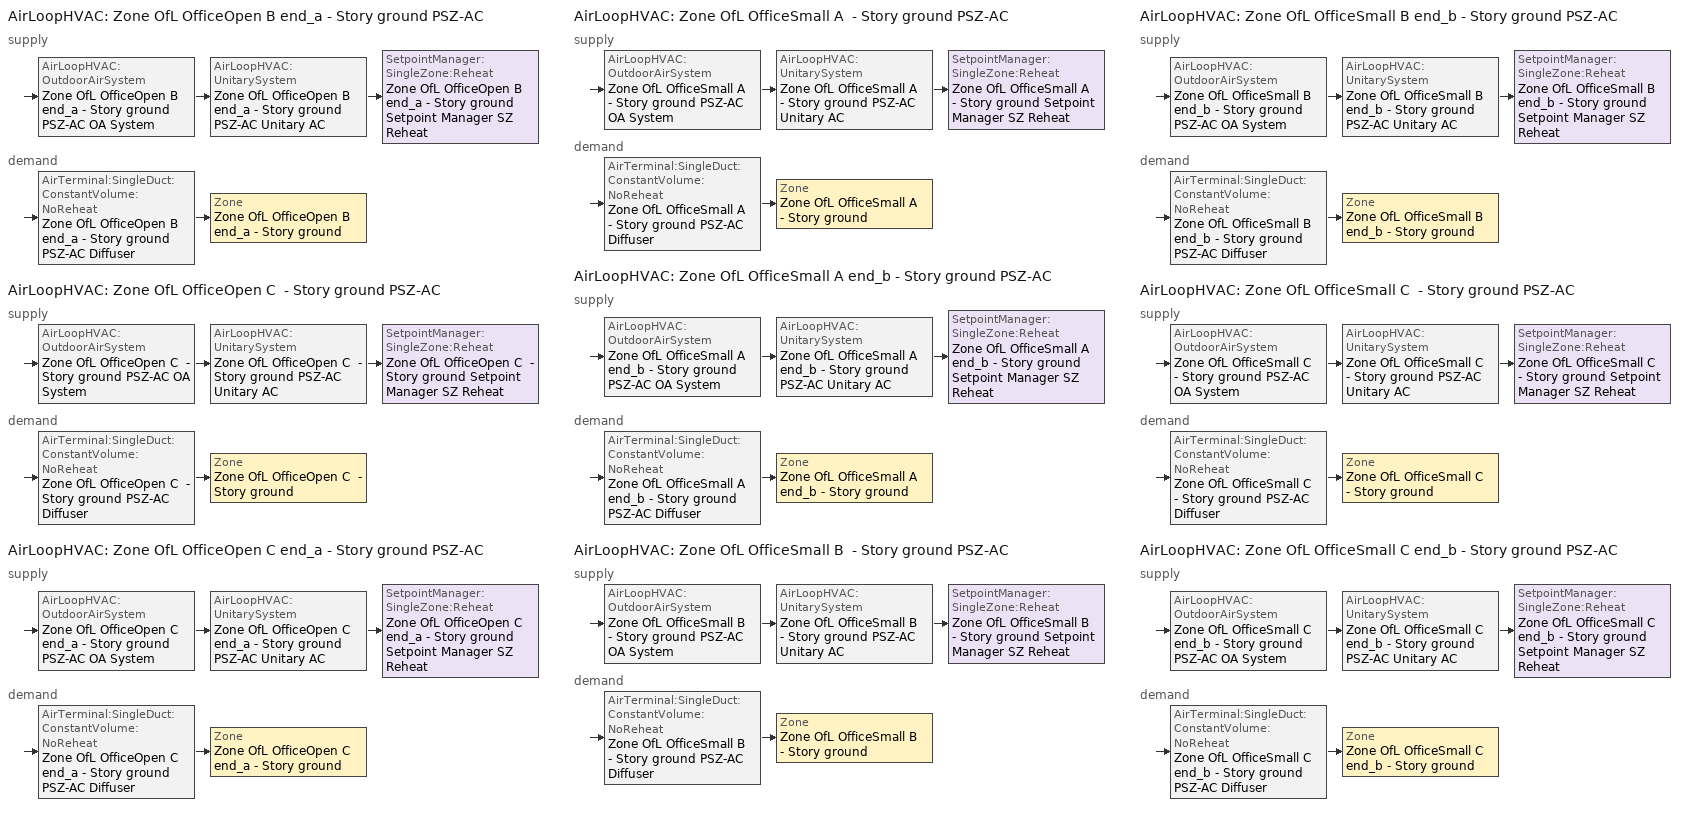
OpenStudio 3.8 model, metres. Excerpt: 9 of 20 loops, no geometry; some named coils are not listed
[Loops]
AirLoopHVAC 'Zone OfL OfficeOpen B end_a - Story ground PSZ-AC'
 supply: AirLoopHVAC:OutdoorAirSystem 'Zone OfL OfficeOpen B end_a - Story ground PSZ-AC OA System' > AirLoopHVAC:UnitarySystem 'Zone OfL OfficeOpen B end_a - Story ground PSZ-AC Unitary AC' > SetpointManager:SingleZone:Reheat 'Zone OfL OfficeOpen B end_a - Story ground Setpoint Manager SZ Reheat'
 demand: AirTerminal:SingleDuct:ConstantVolume:NoReheat 'Zone OfL OfficeOpen B end_a - Story ground PSZ-AC Diffuser' > Zone 'Zone OfL OfficeOpen B end_a - Story ground'
AirLoopHVAC 'Zone OfL OfficeOpen C  - Story ground PSZ-AC'
 supply: AirLoopHVAC:OutdoorAirSystem 'Zone OfL OfficeOpen C  - Story ground PSZ-AC OA System' > AirLoopHVAC:UnitarySystem 'Zone OfL OfficeOpen C  - Story ground PSZ-AC Unitary AC' > SetpointManager:SingleZone:Reheat 'Zone OfL OfficeOpen C  - Story ground Setpoint Manager SZ Reheat'
 demand: AirTerminal:SingleDuct:ConstantVolume:NoReheat 'Zone OfL OfficeOpen C  - Story ground PSZ-AC Diffuser' > Zone 'Zone OfL OfficeOpen C  - Story ground'
AirLoopHVAC 'Zone OfL OfficeOpen C end_a - Story ground PSZ-AC'
 supply: AirLoopHVAC:OutdoorAirSystem 'Zone OfL OfficeOpen C end_a - Story ground PSZ-AC OA System' > AirLoopHVAC:UnitarySystem 'Zone OfL OfficeOpen C end_a - Story ground PSZ-AC Unitary AC' > SetpointManager:SingleZone:Reheat 'Zone OfL OfficeOpen C end_a - Story ground Setpoint Manager SZ Reheat'
 demand: AirTerminal:SingleDuct:ConstantVolume:NoReheat 'Zone OfL OfficeOpen C end_a - Story ground PSZ-AC Diffuser' > Zone 'Zone OfL OfficeOpen C end_a - Story ground'
AirLoopHVAC 'Zone OfL OfficeSmall A  - Story ground PSZ-AC'
 supply: AirLoopHVAC:OutdoorAirSystem 'Zone OfL OfficeSmall A  - Story ground PSZ-AC OA System' > AirLoopHVAC:UnitarySystem 'Zone OfL OfficeSmall A  - Story ground PSZ-AC Unitary AC' > SetpointManager:SingleZone:Reheat 'Zone OfL OfficeSmall A  - Story ground Setpoint Manager SZ Reheat'
 demand: AirTerminal:SingleDuct:ConstantVolume:NoReheat 'Zone OfL OfficeSmall A  - Story ground PSZ-AC Diffuser' > Zone 'Zone OfL OfficeSmall A  - Story ground'
AirLoopHVAC 'Zone OfL OfficeSmall A end_b - Story ground PSZ-AC'
 supply: AirLoopHVAC:OutdoorAirSystem 'Zone OfL OfficeSmall A end_b - Story ground PSZ-AC OA System' > AirLoopHVAC:UnitarySystem 'Zone OfL OfficeSmall A end_b - Story ground PSZ-AC Unitary AC' > SetpointManager:SingleZone:Reheat 'Zone OfL OfficeSmall A end_b - Story ground Setpoint Manager SZ Reheat'
 demand: AirTerminal:SingleDuct:ConstantVolume:NoReheat 'Zone OfL OfficeSmall A end_b - Story ground PSZ-AC Diffuser' > Zone 'Zone OfL OfficeSmall A end_b - Story ground'
AirLoopHVAC 'Zone OfL OfficeSmall B  - Story ground PSZ-AC'
 supply: AirLoopHVAC:OutdoorAirSystem 'Zone OfL OfficeSmall B  - Story ground PSZ-AC OA System' > AirLoopHVAC:UnitarySystem 'Zone OfL OfficeSmall B  - Story ground PSZ-AC Unitary AC' > SetpointManager:SingleZone:Reheat 'Zone OfL OfficeSmall B  - Story ground Setpoint Manager SZ Reheat'
 demand: AirTerminal:SingleDuct:ConstantVolume:NoReheat 'Zone OfL OfficeSmall B  - Story ground PSZ-AC Diffuser' > Zone 'Zone OfL OfficeSmall B  - Story ground'
AirLoopHVAC 'Zone OfL OfficeSmall B end_b - Story ground PSZ-AC'
 supply: AirLoopHVAC:OutdoorAirSystem 'Zone OfL OfficeSmall B end_b - Story ground PSZ-AC OA System' > AirLoopHVAC:UnitarySystem 'Zone OfL OfficeSmall B end_b - Story ground PSZ-AC Unitary AC' > SetpointManager:SingleZone:Reheat 'Zone OfL OfficeSmall B end_b - Story ground Setpoint Manager SZ Reheat'
 demand: AirTerminal:SingleDuct:ConstantVolume:NoReheat 'Zone OfL OfficeSmall B end_b - Story ground PSZ-AC Diffuser' > Zone 'Zone OfL OfficeSmall B end_b - Story ground'
AirLoopHVAC 'Zone OfL OfficeSmall C  - Story ground PSZ-AC'
 supply: AirLoopHVAC:OutdoorAirSystem 'Zone OfL OfficeSmall C  - Story ground PSZ-AC OA System' > AirLoopHVAC:UnitarySystem 'Zone OfL OfficeSmall C  - Story ground PSZ-AC Unitary AC' > SetpointManager:SingleZone:Reheat 'Zone OfL OfficeSmall C  - Story ground Setpoint Manager SZ Reheat'
 demand: AirTerminal:SingleDuct:ConstantVolume:NoReheat 'Zone OfL OfficeSmall C  - Story ground PSZ-AC Diffuser' > Zone 'Zone OfL OfficeSmall C  - Story ground'
AirLoopHVAC 'Zone OfL OfficeSmall C end_b - Story ground PSZ-AC'
 supply: AirLoopHVAC:OutdoorAirSystem 'Zone OfL OfficeSmall C end_b - Story ground PSZ-AC OA System' > AirLoopHVAC:UnitarySystem 'Zone OfL OfficeSmall C end_b - Story ground PSZ-AC Unitary AC' > SetpointManager:SingleZone:Reheat 'Zone OfL OfficeSmall C end_b - Story ground Setpoint Manager SZ Reheat'
 demand: AirTerminal:SingleDuct:ConstantVolume:NoReheat 'Zone OfL OfficeSmall C end_b - Story ground PSZ-AC Diffuser' > Zone 'Zone OfL OfficeSmall C end_b - Story ground'
[SizingPeriod:DesignDay] Barometric Pressure {Pa}=101529; Wind Speed {m/s}=3.4; Wind Direction {deg}=110; Rain Indicator=No; Snow Indicator=No; Day of Month=21; Day Type=SummerDesignDay; Daylight Saving Time Indicator=No; Humidity Condition Type=Wetbulb; Dry-Bulb Temperature Range Modifier Type=DefaultMultipliers; Solar Model Indicator=ASHRAETau
Name | Maximum Dry-Bulb Temperature {C} | Daily Dry-Bulb Temperature Range {deltaC} | Month | Wetbulb or DewPoint at Maximum Dry-Bulb {C} | ASHRAE Clear Sky Optical Depth for Beam Irradiance | ASHRAE Clear Sky Optical Depth for Diffuse Irradiance
Imperial Co October .4% Condns DB=>MCWB 1 | 39.6 | 16.2 | 10 | 20.4 | 0.344 | 2.47
Imperial Co September .4% Condns DB=>MCWB 1 | 43.6 | 15.9 | 9 | 22.1 | 0.359 | 2.429
[Sizing:Zone] Zone Cooling Design Supply Air Temperature Input Method=SupplyAirTemperature; Zone Cooling Design Supply Air Temperature {C}=12.7778; Zone Cooling Design Supply Air Temperature Difference {deltaC}=11.11; Zone Heating Design Supply Air Temperature Input Method=SupplyAirTemperature; Zone Heating Design Supply Air Temperature {C}=50; Zone Heating Design Supply Air Temperature Difference {deltaC}=11.11; Zone Cooling Design Supply Air Humidity Ratio {kg-H2O/kg-air}=0.0085; Zone Heating Design Supply Air Humidity Ratio {kg-H2O/kg-air}=0.008; Cooling Design Air Flow Method=DesignDay; Heating Design Air Flow Method=DesignDay; Account for Dedicated Outdoor Air System=No; Dedicated Outdoor Air System Control Strategy=NeutralSupplyAir; Dedicated Outdoor Air Low Setpoint Temperature for Design {C}=autosize; Dedicated Outdoor Air High Setpoint Temperature for Design {C}=autosize; Zone Load Sizing Method=Sensible Load Only No Latent Load; Zone Latent Cooling Design Supply Air Humidity Ratio Input Method=HumidityRatioDifference; Zone Cooling Design Supply Air Humidity Ratio Difference {kgWater/kgDryAir}=0.005; Zone Latent Heating Design Supply Air Humidity Ratio Input Method=HumidityRatioDifference; Zone Humidification Design Supply Air Humidity Ratio Difference {kgWater/kgDryAir}=0.005
Zone OfL OfficeOpen B end_a - Story ground; Zone OfL OfficeOpen C end_a - Story ground; Zone OfL OfficeOpen C  - Story ground; Zone OfL OfficeSmall A  - Story ground; Zone OfL OfficeSmall B  - Story ground; Zone OfL OfficeSmall C  - Story ground; Zone OfL OfficeSmall A end_b - Story ground; Zone OfL OfficeSmall B end_b - Story ground; Zone OfL OfficeSmall C end_b - Story ground
[Zone equipment]
Zone OfL OfficeOpen B end_a - Story ground: Zone OfL OfficeOpen B end_a - Story ground PSZ-AC Diffuser
Zone OfL OfficeOpen C end_a - Story ground: Zone OfL OfficeOpen C end_a - Story ground PSZ-AC Diffuser
Zone OfL OfficeOpen C  - Story ground: Zone OfL OfficeOpen C  - Story ground PSZ-AC Diffuser
Zone OfL OfficeSmall A  - Story ground: Zone OfL OfficeSmall A  - Story ground PSZ-AC Diffuser
Zone OfL OfficeSmall B  - Story ground: Zone OfL OfficeSmall B  - Story ground PSZ-AC Diffuser
Zone OfL OfficeSmall C  - Story ground: Zone OfL OfficeSmall C  - Story ground PSZ-AC Diffuser
Zone OfL OfficeSmall A end_b - Story ground: Zone OfL OfficeSmall A end_b - Story ground PSZ-AC Diffuser
Zone OfL OfficeSmall B end_b - Story ground: Zone OfL OfficeSmall B end_b - Story ground PSZ-AC Diffuser
Zone OfL OfficeSmall C end_b - Story ground: Zone OfL OfficeSmall C end_b - Story ground PSZ-AC Diffuser
[AirLoopHVAC] Availability Schedule=Always On Discrete; Design Return Air Flow Fraction of Supply Air Flow=1
Name | Design Supply Air Flow Rate {m3/s}
Zone OfL OfficeOpen B end_a - Story ground PSZ-AC | 3.60426
Zone OfL OfficeOpen C  - Story ground PSZ-AC | 1.15332
Zone OfL OfficeOpen C end_a - Story ground PSZ-AC | 0.246073
Zone OfL OfficeSmall A  - Story ground PSZ-AC | 1.13966
Zone OfL OfficeSmall A end_b - Story ground PSZ-AC | 0.230646
Zone OfL OfficeSmall B  - Story ground PSZ-AC | 8.08018
Zone OfL OfficeSmall B end_b - Story ground PSZ-AC | 2.8923
Zone OfL OfficeSmall C  - Story ground PSZ-AC | 0.731911
Zone OfL OfficeSmall C end_b - Story ground PSZ-AC | 0.189315
[Sizing:System] Type of Load to Size On=Sensible; Central Heating Maximum System Air Flow Ratio=1; Preheat Design Temperature {C}=7.22222; Preheat Design Humidity Ratio {kg-H2O/kg-Air}=0.008; Precool Design Temperature {C}=12.7778; Precool Design Humidity Ratio {kg-H2O/kg-Air}=0.008; Central Cooling Design Supply Air Temperature {C}=12.7778; Central Heating Design Supply Air Temperature {C}=50; Sizing Option=Coincident; 100% Outdoor Air in Cooling=No; 100% Outdoor Air in Heating=No; Central Cooling Design Supply Air Humidity Ratio {kg-H2O/kg-Air}=0.0085; Central Heating Design Supply Air Humidity Ratio {kg-H2O/kg-Air}=0.008; Cooling Design Air Flow Method=DesignDay; Heating Design Air Flow Method=DesignDay; System Outdoor Air Method=ZoneSum; Zone Maximum Outdoor Air Fraction=1; Cooling Supply Air Flow Rate Per Floor Area {m3/s-m2}=0.00996765; Cooling Fraction of Autosized Cooling Supply Air Flow Rate=1; Cooling Supply Air Flow Rate Per Unit Cooling Capacity {m3/s-W}=3.94755e-05; Heating Supply Air Flow Rate Per Floor Area {m3/s-m2}=0.00996765; Heating Fraction of Autosized Heating Supply Air Flow Rate=1; Heating Fraction of Autosized Cooling Supply Air Flow Rate=1; Heating Supply Air Flow Rate Per Unit Heating Capacity {m3/s-W}=3.15882e-05; Cooling Design Capacity Method=CoolingDesignCapacity; Cooling Design Capacity Per Floor Area {W/m2}=234.7; Fraction of Autosized Cooling Design Capacity=1; Heating Design Capacity Method=HeatingDesignCapacity; Heating Design Capacity Per Floor Area {W/m2}=157; Fraction of Autosized Heating Design Capacity=1; Central Cooling Capacity Control Method=OnOff; Occupant Diversity=1
Name | Design Outdoor Air Flow Rate {m3/s} | Cooling Design Capacity {W} | Heating Design Capacity {W}
Zone OfL OfficeOpen B end_a - Story ground PSZ-AC | 3.60426 | 57780.78 | 21281.4
Zone OfL OfficeOpen C  - Story ground PSZ-AC | 1.15332 | 20197.62 | 11427.05
Zone OfL OfficeOpen C end_a - Story ground PSZ-AC | 0.246073 | 3860.06 | 1730.61
Zone OfL OfficeSmall A  - Story ground PSZ-AC | 1.13966 | 17841.01 | 7629.89
Zone OfL OfficeSmall A end_b - Story ground PSZ-AC | 0.230646 | 3601.87 | 1719.32
Zone OfL OfficeSmall B  - Story ground PSZ-AC | 8.08018 | 161315 | 106713
Zone OfL OfficeSmall B end_b - Story ground PSZ-AC | 2.8923 | 45653.91 | 21362.9
Zone OfL OfficeSmall C  - Story ground PSZ-AC | 0.731911 | 12950.12 | 7661.44
Zone OfL OfficeSmall C end_b - Story ground PSZ-AC | 0.189315 | 2965.3 | 1734.64
[SetpointManager:SingleZone:Reheat] Minimum Supply Air Temperature {C}=12.7778; Maximum Supply Air Temperature {C}=50
Name | Control Zone | Setpoint Node or NodeList
Zone OfL OfficeOpen B end_a - Story ground Setpoint Manager SZ Reheat | Zone OfL OfficeOpen B end_a - Story ground | Zone OfL OfficeOpen B end_a - Story ground PSZ-AC Supply Outlet Node
Zone OfL OfficeOpen C  - Story ground Setpoint Manager SZ Reheat | Zone OfL OfficeOpen C  - Story ground | Zone OfL OfficeOpen C  - Story ground PSZ-AC Supply Outlet Node
Zone OfL OfficeOpen C end_a - Story ground Setpoint Manager SZ Reheat | Zone OfL OfficeOpen C end_a - Story ground | Zone OfL OfficeOpen C end_a - Story ground PSZ-AC Supply Outlet Node
Zone OfL OfficeSmall A  - Story ground Setpoint Manager SZ Reheat | Zone OfL OfficeSmall A  - Story ground | Zone OfL OfficeSmall A  - Story ground PSZ-AC Supply Outlet Node
Zone OfL OfficeSmall A end_b - Story ground Setpoint Manager SZ Reheat | Zone OfL OfficeSmall A end_b - Story ground | Zone OfL OfficeSmall A end_b - Story ground PSZ-AC Supply Outlet Node
Zone OfL OfficeSmall B  - Story ground Setpoint Manager SZ Reheat | Zone OfL OfficeSmall B  - Story ground | Zone OfL OfficeSmall B  - Story ground PSZ-AC Supply Outlet Node
Zone OfL OfficeSmall B end_b - Story ground Setpoint Manager SZ Reheat | Zone OfL OfficeSmall B end_b - Story ground | Zone OfL OfficeSmall B end_b - Story ground PSZ-AC Supply Outlet Node
Zone OfL OfficeSmall C  - Story ground Setpoint Manager SZ Reheat | Zone OfL OfficeSmall C  - Story ground | Zone OfL OfficeSmall C  - Story ground PSZ-AC Supply Outlet Node
Zone OfL OfficeSmall C end_b - Story ground Setpoint Manager SZ Reheat | Zone OfL OfficeSmall C end_b - Story ground | Zone OfL OfficeSmall C end_b - Story ground PSZ-AC Supply Outlet Node
[Coil:Heating:Electric] Availability Schedule=Always On Discrete; Efficiency=1
Name | Nominal Capacity {W}
Zone OfL OfficeOpen B end_a - Story ground PSZ-AC Electric Backup Htg Coil | 134204
Zone OfL OfficeOpen C  - Story ground PSZ-AC Electric Backup Htg Coil | 44331.2
Zone OfL OfficeOpen C end_a - Story ground PSZ-AC Electric Backup Htg Coil | 9076.12
Zone OfL OfficeSmall A  - Story ground PSZ-AC Electric Backup Htg Coil | 42688.5
Zone OfL OfficeSmall A end_b - Story ground PSZ-AC Electric Backup Htg Coil | 8529.13
Zone OfL OfficeSmall B  - Story ground PSZ-AC Electric Backup Htg Coil | 325497
Zone OfL OfficeSmall B end_b - Story ground PSZ-AC Electric Backup Htg Coil | 108981
Zone OfL OfficeSmall C  - Story ground PSZ-AC Electric Backup Htg Coil | 28247.2
Zone OfL OfficeSmall C end_b - Story ground PSZ-AC Electric Backup Htg Coil | 7066.1
[Coil:Cooling:DX:SingleSpeed] Availability Schedule=Always On Discrete; Rated COP {W/W}=2.967036; Rated Evaporator Fan Power Per Volume Flow Rate 2017 {W/(m3/s)}=773.3; Rated Evaporator Fan Power Per Volume Flow Rate 2023 {W/(m3/s)}=934.4; Total Cooling Capacity Function of Temperature Curve=SpltAC1Sp_ClCap_fT; Total Cooling Capacity Function of Flow Fraction Curve=DXCOOL-NECB2011-REF-CAPFFLOW; Energy Input Ratio Function of Temperature Curve=SpltAC1Sp_EIR_fT; Energy Input Ratio Function of Flow Fraction Curve=DXCOOL-NECB2011-REF-COOLEIRFFLOW; Part Load Fraction Correlation Curve=DXCOOL-NECB2011-REF-COOLPLFFPLR; Minimum Outdoor Dry-Bulb Temperature for Compressor Operation {C}=-25; Nominal Time for Condensate Removal to Begin {s}=0; Ratio of Initial Moisture Evaporation Rate and Steady State Latent Capacity=0; Maximum Cycling Rate {cycles/hr}=0; Latent Capacity Time Constant {s}=0; Condenser Type=AirCooled; Evaporative Condenser Effectiveness=0.9; Evaporative Condenser Air Flow Rate {m3/s}=autosize; Evaporative Condenser Pump Rated Power Consumption {W}=autosize; Crankcase Heater Capacity {W}=0; Maximum Outdoor Dry-Bulb Temperature for Crankcase Heater Operation {C}=10; Basin Heater Capacity {W/K}=0; Basin Heater Setpoint Temperature {C}=2
Name | Rated Total Cooling Capacity {W} | Rated Sensible Heat Ratio | Rated Air Flow Rate {m3/s}
Zone OfL OfficeOpen B end_a - Story ground PSZ-AC 1spd DX AC Clg Coil 244kBtu/hr 9.7SEER 249kBtu/hr 9.7SEER | 76998.2 | 0.750884 | 3.60426
Zone OfL OfficeOpen C  - Story ground PSZ-AC 1spd DX AC Clg Coil 95kBtu/hr 9.7SEER 98kBtu/hr 9.7SEER | 27447 | 0.714733 | 1.15332
Zone OfL OfficeOpen C end_a - Story ground PSZ-AC 1spd DX AC Clg Coil 16kBtu/hr 9.7SEER 17kBtu/hr 9.7SEER | 5177.35 | 0.757261 | 0.246073
Zone OfL OfficeSmall A  - Story ground PSZ-AC 1spd DX AC Clg Coil 77kBtu/hr 9.7SEER 78kBtu/hr 9.7SEER | 21442 | 0.800476 | 1.13966
Zone OfL OfficeSmall A end_b - Story ground PSZ-AC 1spd DX AC Clg Coil 16kBtu/hr 9.7SEER 17kBtu/hr 9.7SEER | 4586.27 | 0.778068 | 0.230646
Zone OfL OfficeSmall B  - Story ground PSZ-AC 1spd DX AC Clg Coil 828kBtu/hr 9.7SEER 834kBtu/hr 9.7SEER | 200650 | 0.701083 | 8.08018
Zone OfL OfficeSmall B end_b - Story ground PSZ-AC 1spd DX AC Clg Coil 209kBtu/hr 9.7SEER 209kBtu/hr 9.7SEER | 56942.8 | 0.782126 | 2.8923
Zone OfL OfficeSmall C  - Story ground PSZ-AC 1spd DX AC Clg Coil 63kBtu/hr 9.7SEER 65kBtu/hr 9.7SEER | 17432.4 | 0.714525 | 0.731911
Zone OfL OfficeSmall C end_b - Story ground PSZ-AC 1spd DX AC Clg Coil 14kBtu/hr 9.7SEER 14kBtu/hr 9.7SEER | 3753.31 | 0.779974 | 0.189315
[Fan:OnOff] Availability Schedule=Always On Discrete; Motor In Airstream Fraction=1
Name | Fan Total Efficiency | Pressure Rise {Pa} | Maximum Flow Rate {m3/s} | Motor Efficiency | Fan Power Ratio Function of Speed Ratio Curve | Fan Efficiency Ratio Function of Speed Ratio Curve
Zone OfL OfficeOpen B end_a - Story ground PSZ-AC Fan | 0.58175 | 622.722 | 3.60426 | 0.895 | Fan On Off Power Curve 9 | Fan On Off Efficiency Curve 9
Zone OfL OfficeOpen C  - Story ground PSZ-AC Fan | 0.56875 | 622.722 | 1.15332 | 0.875 | Fan On Off Power Curve 10 | Fan On Off Efficiency Curve 10
Zone OfL OfficeOpen C end_a - Story ground PSZ-AC Fan | 0.546 | 622.722 | 0.246073 | 0.84 | Fan On Off Power Curve 11 | Fan On Off Efficiency Curve 11
Zone OfL OfficeSmall A  - Story ground PSZ-AC Fan | 0.56875 | 622.722 | 1.13966 | 0.875 | Fan On Off Power Curve 12 | Fan On Off Efficiency Curve 12
Zone OfL OfficeSmall A end_b - Story ground PSZ-AC Fan | 0.546 | 622.722 | 0.230646 | 0.84 | Fan On Off Power Curve 13 | Fan On Off Efficiency Curve 13
Zone OfL OfficeSmall B  - Story ground PSZ-AC Fan | 0.6006 | 1018.77 | 8.08018 | 0.924 | Fan On Off Power Curve 14 | Fan On Off Efficiency Curve 14
Zone OfL OfficeSmall B end_b - Story ground PSZ-AC Fan | 0.58175 | 622.722 | 2.8923 | 0.895 | Fan On Off Power Curve 15 | Fan On Off Efficiency Curve 15
Zone OfL OfficeSmall C  - Story ground PSZ-AC Fan | 0.546 | 622.722 | 0.731911 | 0.84 | Fan On Off Power Curve 16 | Fan On Off Efficiency Curve 16
Zone OfL OfficeSmall C end_b - Story ground PSZ-AC Fan | 0.546 | 622.722 | 0.189315 | 0.84 | Fan On Off Power Curve 17 | Fan On Off Efficiency Curve 17
[AirLoopHVAC:UnitarySystem] Control Type=Load; Dehumidification Control Type=None; Availability Schedule=Always On Discrete; Fan Placement=DrawThrough; Supply Air Fan Operating Mode Schedule=Always On Discrete; DX Heating Coil Sizing Ratio=1; Use DOAS DX Cooling Coil=No; DOAS DX Cooling Coil Leaving Minimum Air Temperature {C}=2; Latent Load Control=SensibleOnlyLoadControl; Supply Air Flow Rate Method During Cooling Operation=SupplyAirFlowRate; Supply Air Flow Rate Method During Heating Operation=SupplyAirFlowRate; Supply Air Flow Rate Method When No Cooling or Heating is Required=None; No Load Supply Air Flow Rate Control Set To Low Speed=Yes; Maximum Supply Air Temperature {C}=50; Maximum Outdoor Dry-Bulb Temperature for Supplemental Heater Operation {C}=21; Ancilliary On-Cycle Electric Power {W}=0; Ancilliary Off-Cycle Electric Power {W}=0
Name | Controlling Zone or Thermostat Location | Supply Fan | Heating Coil | Cooling Coil | Supplemental Heating Coil | Supply Air Flow Rate During Cooling Operation {m3/s} | Supply Air Flow Rate During Heating Operation {m3/s}
Zone OfL OfficeOpen B end_a - Story ground PSZ-AC Unitary AC | Zone OfL OfficeOpen B end_a - Story ground | Zone OfL OfficeOpen B end_a - Story ground PSZ-AC Fan | Zone OfL OfficeOpen B end_a - Story ground PSZ-AC Water Htg Coil | Zone OfL OfficeOpen B end_a - Story ground PSZ-AC 1spd DX AC Clg Coil 244kBtu/hr 9.7SEER 249kBtu/hr 9.7SEER | Zone OfL OfficeOpen B end_a - Story ground PSZ-AC Electric Backup Htg Coil | 3.60426 | 3.60426
Zone OfL OfficeOpen C  - Story ground PSZ-AC Unitary AC | Zone OfL OfficeOpen C  - Story ground | Zone OfL OfficeOpen C  - Story ground PSZ-AC Fan | Zone OfL OfficeOpen C  - Story ground PSZ-AC Water Htg Coil | Zone OfL OfficeOpen C  - Story ground PSZ-AC 1spd DX AC Clg Coil 95kBtu/hr 9.7SEER 98kBtu/hr 9.7SEER | Zone OfL OfficeOpen C  - Story ground PSZ-AC Electric Backup Htg Coil | 1.15332 | 1.15332
Zone OfL OfficeOpen C end_a - Story ground PSZ-AC Unitary AC | Zone OfL OfficeOpen C end_a - Story ground | Zone OfL OfficeOpen C end_a - Story ground PSZ-AC Fan | Zone OfL OfficeOpen C end_a - Story ground PSZ-AC Water Htg Coil | Zone OfL OfficeOpen C end_a - Story ground PSZ-AC 1spd DX AC Clg Coil 16kBtu/hr 9.7SEER 17kBtu/hr 9.7SEER | Zone OfL OfficeOpen C end_a - Story ground PSZ-AC Electric Backup Htg Coil | 0.246073 | 0.246073
Zone OfL OfficeSmall A  - Story ground PSZ-AC Unitary AC | Zone OfL OfficeSmall A  - Story ground | Zone OfL OfficeSmall A  - Story ground PSZ-AC Fan | Zone OfL OfficeSmall A  - Story ground PSZ-AC Water Htg Coil | Zone OfL OfficeSmall A  - Story ground PSZ-AC 1spd DX AC Clg Coil 77kBtu/hr 9.7SEER 78kBtu/hr 9.7SEER | Zone OfL OfficeSmall A  - Story ground PSZ-AC Electric Backup Htg Coil | 1.13966 | 1.13966
Zone OfL OfficeSmall A end_b - Story ground PSZ-AC Unitary AC | Zone OfL OfficeSmall A end_b - Story ground | Zone OfL OfficeSmall A end_b - Story ground PSZ-AC Fan | Zone OfL OfficeSmall A end_b - Story ground PSZ-AC Water Htg Coil | Zone OfL OfficeSmall A end_b - Story ground PSZ-AC 1spd DX AC Clg Coil 16kBtu/hr 9.7SEER 17kBtu/hr 9.7SEER | Zone OfL OfficeSmall A end_b - Story ground PSZ-AC Electric Backup Htg Coil | 0.230646 | 0.230646
Zone OfL OfficeSmall B  - Story ground PSZ-AC Unitary AC | Zone OfL OfficeSmall B  - Story ground | Zone OfL OfficeSmall B  - Story ground PSZ-AC Fan | Zone OfL OfficeSmall B  - Story ground PSZ-AC Water Htg Coil | Zone OfL OfficeSmall B  - Story ground PSZ-AC 1spd DX AC Clg Coil 828kBtu/hr 9.7SEER 834kBtu/hr 9.7SEER | Zone OfL OfficeSmall B  - Story ground PSZ-AC Electric Backup Htg Coil | 8.08018 | 8.08018
Zone OfL OfficeSmall B end_b - Story ground PSZ-AC Unitary AC | Zone OfL OfficeSmall B end_b - Story ground | Zone OfL OfficeSmall B end_b - Story ground PSZ-AC Fan | Zone OfL OfficeSmall B end_b - Story ground PSZ-AC Water Htg Coil | Zone OfL OfficeSmall B end_b - Story ground PSZ-AC 1spd DX AC Clg Coil 209kBtu/hr 9.7SEER 209kBtu/hr 9.7SEER | Zone OfL OfficeSmall B end_b - Story ground PSZ-AC Electric Backup Htg Coil | 2.8923 | 2.8923
Zone OfL OfficeSmall C  - Story ground PSZ-AC Unitary AC | Zone OfL OfficeSmall C  - Story ground | Zone OfL OfficeSmall C  - Story ground PSZ-AC Fan | Zone OfL OfficeSmall C  - Story ground PSZ-AC Water Htg Coil | Zone OfL OfficeSmall C  - Story ground PSZ-AC 1spd DX AC Clg Coil 63kBtu/hr 9.7SEER 65kBtu/hr 9.7SEER | Zone OfL OfficeSmall C  - Story ground PSZ-AC Electric Backup Htg Coil | 0.731911 | 0.731911
Zone OfL OfficeSmall C end_b - Story ground PSZ-AC Unitary AC | Zone OfL OfficeSmall C end_b - Story ground | Zone OfL OfficeSmall C end_b - Story ground PSZ-AC Fan | Zone OfL OfficeSmall C end_b - Story ground PSZ-AC Water Htg Coil | Zone OfL OfficeSmall C end_b - Story ground PSZ-AC 1spd DX AC Clg Coil 14kBtu/hr 9.7SEER 14kBtu/hr 9.7SEER | Zone OfL OfficeSmall C end_b - Story ground PSZ-AC Electric Backup Htg Coil | 0.189315 | 0.189315
[Controller:OutdoorAir] Economizer Control Type=NoEconomizer; Economizer Control Action Type=ModulateFlow; Economizer Maximum Limit Dry-Bulb Temperature {C}=28; Economizer Maximum Limit Enthalpy {J/kg}=64000; Lockout Type=LockoutWithCompressor; Minimum Limit Type=FixedMinimum; High Humidity Control=No; Heat Recovery Bypass Control Type=BypassWhenWithinEconomizerLimits; Economizer Operation Staging=InterlockedWithMechanicalCooling
Name | Minimum Outdoor Air Flow Rate {m3/s} | Maximum Outdoor Air Flow Rate {m3/s} | Minimum Outdoor Air Schedule | Controller Mechanical Ventilation
Zone OfL OfficeOpen B end_a - Story ground PSZ-AC OA System Controller | 0.286708 | 3.60426 | Zone OfL OfficeOpen B end_a - Story ground PSZ-AC_night_ventcycle_schedule | Controller Mechanical Ventilation 10
Zone OfL OfficeOpen C  - Story ground PSZ-AC OA System Controller | 0.152784 | 1.15332 | Zone OfL OfficeOpen C  - Story ground PSZ-AC_night_ventcycle_schedule | Controller Mechanical Ventilation 11
Zone OfL OfficeOpen C end_a - Story ground PSZ-AC OA System Controller | 0.0159282 | 0.246073 | Zone OfL OfficeOpen C end_a - Story ground PSZ-AC_night_ventcycle_schedule | Controller Mechanical Ventilation 12
Zone OfL OfficeSmall A  - Story ground PSZ-AC OA System Controller | 0.102068 | 1.13966 | Zone OfL OfficeSmall A  - Story ground PSZ-AC_night_ventcycle_schedule | Controller Mechanical Ventilation 13
Zone OfL OfficeSmall A end_b - Story ground PSZ-AC OA System Controller | 0.0159282 | 0.230646 | Zone OfL OfficeSmall A end_b - Story ground PSZ-AC_night_ventcycle_schedule | Controller Mechanical Ventilation 14
Zone OfL OfficeSmall B  - Story ground PSZ-AC OA System Controller | 1.83723 | 8.08018 | Zone OfL OfficeSmall B  - Story ground PSZ-AC_night_ventcycle_schedule | Controller Mechanical Ventilation 15
Zone OfL OfficeSmall B end_b - Story ground PSZ-AC OA System Controller | 0.286708 | 2.8923 | Zone OfL OfficeSmall B end_b - Story ground PSZ-AC_night_ventcycle_schedule | Controller Mechanical Ventilation 16
Zone OfL OfficeSmall C  - Story ground PSZ-AC OA System Controller | 0.102068 | 0.731911 | Zone OfL OfficeSmall C  - Story ground PSZ-AC_night_ventcycle_schedule | Controller Mechanical Ventilation 17
Zone OfL OfficeSmall C end_b - Story ground PSZ-AC OA System Controller | 0.0159282 | 0.189315 | Zone OfL OfficeSmall C end_b - Story ground PSZ-AC_night_ventcycle_schedule | Controller Mechanical Ventilation 18
[Controller:MechanicalVentilation] Availability Schedule=Always On Discrete
Controller Mechanical Ventilation 10; Controller Mechanical Ventilation 11; Controller Mechanical Ventilation 12; Controller Mechanical Ventilation 13; Controller Mechanical Ventilation 14; Controller Mechanical Ventilation 15; Controller Mechanical Ventilation 16; Controller Mechanical Ventilation 17; Controller Mechanical Ventilation 18
[AirLoopHVAC:OutdoorAirSystem]
Name | Controller
Zone OfL OfficeOpen B end_a - Story ground PSZ-AC OA System | Zone OfL OfficeOpen B end_a - Story ground PSZ-AC OA System Controller
Zone OfL OfficeOpen C  - Story ground PSZ-AC OA System | Zone OfL OfficeOpen C  - Story ground PSZ-AC OA System Controller
Zone OfL OfficeOpen C end_a - Story ground PSZ-AC OA System | Zone OfL OfficeOpen C end_a - Story ground PSZ-AC OA System Controller
Zone OfL OfficeSmall A  - Story ground PSZ-AC OA System | Zone OfL OfficeSmall A  - Story ground PSZ-AC OA System Controller
Zone OfL OfficeSmall A end_b - Story ground PSZ-AC OA System | Zone OfL OfficeSmall A end_b - Story ground PSZ-AC OA System Controller
Zone OfL OfficeSmall B  - Story ground PSZ-AC OA System | Zone OfL OfficeSmall B  - Story ground PSZ-AC OA System Controller
Zone OfL OfficeSmall B end_b - Story ground PSZ-AC OA System | Zone OfL OfficeSmall B end_b - Story ground PSZ-AC OA System Controller
Zone OfL OfficeSmall C  - Story ground PSZ-AC OA System | Zone OfL OfficeSmall C  - Story ground PSZ-AC OA System Controller
Zone OfL OfficeSmall C end_b - Story ground PSZ-AC OA System | Zone OfL OfficeSmall C end_b - Story ground PSZ-AC OA System Controller
[AirTerminal:SingleDuct:ConstantVolume:NoReheat] Availability Schedule=Always On Discrete
Name | Maximum Air Flow Rate {m3/s}
Zone OfL OfficeOpen B end_a - Story ground PSZ-AC Diffuser | 3.60426
Zone OfL OfficeOpen C  - Story ground PSZ-AC Diffuser | 1.15332
Zone OfL OfficeOpen C end_a - Story ground PSZ-AC Diffuser | 0.246073
Zone OfL OfficeSmall A  - Story ground PSZ-AC Diffuser | 1.13966
Zone OfL OfficeSmall A end_b - Story ground PSZ-AC Diffuser | 0.230646
Zone OfL OfficeSmall B  - Story ground PSZ-AC Diffuser | 8.08018
Zone OfL OfficeSmall B end_b - Story ground PSZ-AC Diffuser | 2.8923
Zone OfL OfficeSmall C  - Story ground PSZ-AC Diffuser | 0.731911
Zone OfL OfficeSmall C end_b - Story ground PSZ-AC Diffuser | 0.189315
[EnergyManagementSystem:Program]
ZoneOfLOfficeOpenBStorygroundPSZACOptimumStartProg0: IF DaylightSavings==0 && DayOfWeek>1 && Hour==5 && OAT<23.9 && OAT>1.7; SET ZoneOfLOfficeOpenBStorygroundPSZACClgSch0 = 29.4; SET ZoneOfLOfficeOpenBStorygroundPSZACHtgSch0 = 15.6; ELSEIF DaylightSavings==0 && DayOfWeek==1 && Hour==7 && OAT<23.9 && OAT>1.7; SET ZoneOfLOfficeOpenBStorygroundPSZACClgSch0 = 29.4; SET ZoneOfLOfficeOpenBStorygroundPSZACHtgSch0 = 15.6; ELSEIF DaylightSavings==1 && DayOfWeek>1 && Hour==4 && OAT<23.9 && OAT>1.7; SET ZoneOfLOfficeOpenBStorygroundPSZACClgSch0 = 29.4; SET ZoneOfLOfficeOpenBStorygroundPSZACHtgSch0 = 15.6; ELSEIF DaylightSavings==1 && DayOfWeek==1 && Hour==6 && OAT<23.9 && OAT>1.7; SET ZoneOfLOfficeOpenBStorygroundPSZACClgSch0 = 29.4; SET ZoneOfLOfficeOpenBStorygroundPSZACHtgSch0 = 15.6; ELSE; SET ZoneOfLOfficeOpenBStorygroundPSZACClgSch0 = NULL; SET ZoneOfLOfficeOpenBStorygroundPSZACHtgSch0 = NULL; ENDIF
ZoneOfLOfficeSmallBStorygroundPSZACOptimumStartProg0: IF DaylightSavings==0 && DayOfWeek>1 && Hour==5 && OAT_1<23.9 && OAT_1>1.7; SET ZoneOfLOfficeSmallBStorygroundPSZACClgSch0 = 29.4; SET ZoneOfLOfficeSmallBStorygroundPSZACHtgSch0 = 15.6; ELSEIF DaylightSavings==0 && DayOfWeek==1 && Hour==7 && OAT_1<23.9 && OAT_1>1.7; SET ZoneOfLOfficeSmallBStorygroundPSZACClgSch0 = 29.4; SET ZoneOfLOfficeSmallBStorygroundPSZACHtgSch0 = 15.6; ELSEIF DaylightSavings==1 && DayOfWeek>1 && Hour==4 && OAT_1<23.9 && OAT_1>1.7; SET ZoneOfLOfficeSmallBStorygroundPSZACClgSch0 = 29.4; SET ZoneOfLOfficeSmallBStorygroundPSZACHtgSch0 = 15.6; ELSEIF DaylightSavings==1 && DayOfWeek==1 && Hour==6 && OAT_1<23.9 && OAT_1>1.7; SET ZoneOfLOfficeSmallBStorygroundPSZACClgSch0 = 29.4; SET ZoneOfLOfficeSmallBStorygroundPSZACHtgSch0 = 15.6; ELSE; SET ZoneOfLOfficeSmallBStorygroundPSZACClgSch0 = NULL; SET ZoneOfLOfficeSmallBStorygroundPSZACHtgSch0 = NULL; ENDIF
ZoneOfLOfficeOpenBStorygroundPSZACOptimumStartProg0_1: IF DaylightSavings==0 && DayOfWeek>1 && Hour==5 && OAT_2<23.9 && OAT_2>1.7; SET ZoneOfLOfficeOpenBStorygroundPSZACClgSch0_1 = 29.4; SET ZoneOfLOfficeOpenBStorygroundPSZACHtgSch0_1 = 15.6; ELSEIF DaylightSavings==0 && DayOfWeek==1 && Hour==7 && OAT_2<23.9 && OAT_2>1.7; SET ZoneOfLOfficeOpenBStorygroundPSZACClgSch0_1 = 29.4; SET ZoneOfLOfficeOpenBStorygroundPSZACHtgSch0_1 = 15.6; ELSEIF DaylightSavings==1 && DayOfWeek>1 && Hour==4 && OAT_2<23.9 && OAT_2>1.7; SET ZoneOfLOfficeOpenBStorygroundPSZACClgSch0_1 = 29.4; SET ZoneOfLOfficeOpenBStorygroundPSZACHtgSch0_1 = 15.6; ELSEIF DaylightSavings==1 && DayOfWeek==1 && Hour==6 && OAT_2<23.9 && OAT_2>1.7; SET ZoneOfLOfficeOpenBStorygroundPSZACClgSch0_1 = 29.4; SET ZoneOfLOfficeOpenBStorygroundPSZACHtgSch0_1 = 15.6; ELSE; SET ZoneOfLOfficeOpenBStorygroundPSZACClgSch0_1 = NULL; SET ZoneOfLOfficeOpenBStorygroundPSZACHtgSch0_1 = NULL; ENDIF
ZoneOfLOfficeSmallBStorygroundPSZACOptimumStartProg0_1: IF DaylightSavings==0 && DayOfWeek>1 && Hour==5 && OAT_3<23.9 && OAT_3>1.7; SET ZoneOfLOfficeSmallBStorygroundPSZACClgSch0_1 = 29.4; SET ZoneOfLOfficeSmallBStorygroundPSZACHtgSch0_1 = 15.6; ELSEIF DaylightSavings==0 && DayOfWeek==1 && Hour==7 && OAT_3<23.9 && OAT_3>1.7; SET ZoneOfLOfficeSmallBStorygroundPSZACClgSch0_1 = 29.4; SET ZoneOfLOfficeSmallBStorygroundPSZACHtgSch0_1 = 15.6; ELSEIF DaylightSavings==1 && DayOfWeek>1 && Hour==4 && OAT_3<23.9 && OAT_3>1.7; SET ZoneOfLOfficeSmallBStorygroundPSZACClgSch0_1 = 29.4; SET ZoneOfLOfficeSmallBStorygroundPSZACHtgSch0_1 = 15.6; ELSEIF DaylightSavings==1 && DayOfWeek==1 && Hour==6 && OAT_3<23.9 && OAT_3>1.7; SET ZoneOfLOfficeSmallBStorygroundPSZACClgSch0_1 = 29.4; SET ZoneOfLOfficeSmallBStorygroundPSZACHtgSch0_1 = 15.6; ELSE; SET ZoneOfLOfficeSmallBStorygroundPSZACClgSch0_1 = NULL; SET ZoneOfLOfficeSmallBStorygroundPSZACHtgSch0_1 = NULL; ENDIF
[EnergyManagementSystem:ProgramCallingManager]
ZoneOfLOfficeOpenBStorygroundPSZACOptimumStartCallingManager0: BeginTimestepBeforePredictor; ZoneOfLOfficeOpenBStorygroundPSZACOptimumStartProg0
ZoneOfLOfficeSmallBStorygroundPSZACOptimumStartCallingManager0: BeginTimestepBeforePredictor; ZoneOfLOfficeSmallBStorygroundPSZACOptimumStartProg0
ZoneOfLOfficeOpenBStorygroundPSZACOptimumStartCallingManager0 1: BeginTimestepBeforePredictor; ZoneOfLOfficeOpenBStorygroundPSZACOptimumStartProg0_1
ZoneOfLOfficeSmallBStorygroundPSZACOptimumStartCallingManager0 1: BeginTimestepBeforePredictor; ZoneOfLOfficeSmallBStorygroundPSZACOptimumStartProg0_1
[Schedule:Constant] Value=1
Always On Discrete; Zone OfL OfficeOpen B end_a - Story ground PSZ-AC_night_ventcycle_schedule; Zone OfL OfficeOpen C  - Story ground PSZ-AC_night_ventcycle_schedule; Zone OfL OfficeOpen C end_a - Story ground PSZ-AC_night_ventcycle_schedule; Zone OfL OfficeSmall A  - Story ground PSZ-AC_night_ventcycle_schedule; Zone OfL OfficeSmall A end_b - Story ground PSZ-AC_night_ventcycle_schedule; Zone OfL OfficeSmall B  - Story ground PSZ-AC_night_ventcycle_schedule; Zone OfL OfficeSmall B end_b - Story ground PSZ-AC_night_ventcycle_schedule; Zone OfL OfficeSmall C  - Story ground PSZ-AC_night_ventcycle_schedule; Zone OfL OfficeSmall C end_b - Story ground PSZ-AC_night_ventcycle_schedule
[Curve:Exponent] Coefficient1 Constant=1; Coefficient2 Constant=0; Coefficient3 Constant=0; Minimum Value of x=0; Maximum Value of x=1
Fan On Off Power Curve 9; Fan On Off Power Curve 10; Fan On Off Power Curve 11; Fan On Off Power Curve 12; Fan On Off Power Curve 13; Fan On Off Power Curve 14; Fan On Off Power Curve 15; Fan On Off Power Curve 16; Fan On Off Power Curve 17
[Curve:Cubic] Maximum Value of x=1
Name | Coefficient1 Constant | Coefficient2 x | Coefficient3 x**2 | Coefficient4 x**3 | Minimum Value of x
Fan On Off Efficiency Curve 9; Fan On Off Efficiency Curve 10; Fan On Off Efficiency Curve 11; Fan On Off Efficiency Curve 12; Fan On Off Efficiency Curve 13; Fan On Off Efficiency Curve 14; Fan On Off Efficiency Curve 15; Fan On Off Efficiency Curve 16; Fan On Off Efficiency Curve 17 | 1 | 0 | 0 | 0 | 0
DXCOOL-NECB2011-REF-COOLPLFFPLR | 0.0277 | 4.9151 | -8.184 | 4.2702 | 0.7
[Curve:Biquadratic] Minimum Value of x=7.22222; Maximum Value of x=29.44444; Minimum Value of y=-23.333; Maximum Value of y=46.11111
Name | Coefficient1 Constant | Coefficient2 x | Coefficient3 x**2 | Coefficient4 y | Coefficient5 y**2 | Coefficient6 x*y
SpltAC1Sp_ClCap_fT | 0.67916 | 0.016938 | 0.00069336 | 0.0045576 | -8.42e-05 | -0.00047628
SpltAC1Sp_EIR_fT | 0.739046 | -0.00778968 | 0.000128304 | -0.00027 | 0.0006642 | -0.000648
[Curve:Quadratic] Coefficient1 Constant=1; Coefficient2 x=0; Coefficient3 x**2=0; Minimum Value of x=0; Maximum Value of x=1
DXCOOL-NECB2011-REF-CAPFFLOW; DXCOOL-NECB2011-REF-COOLEIRFFLOW
